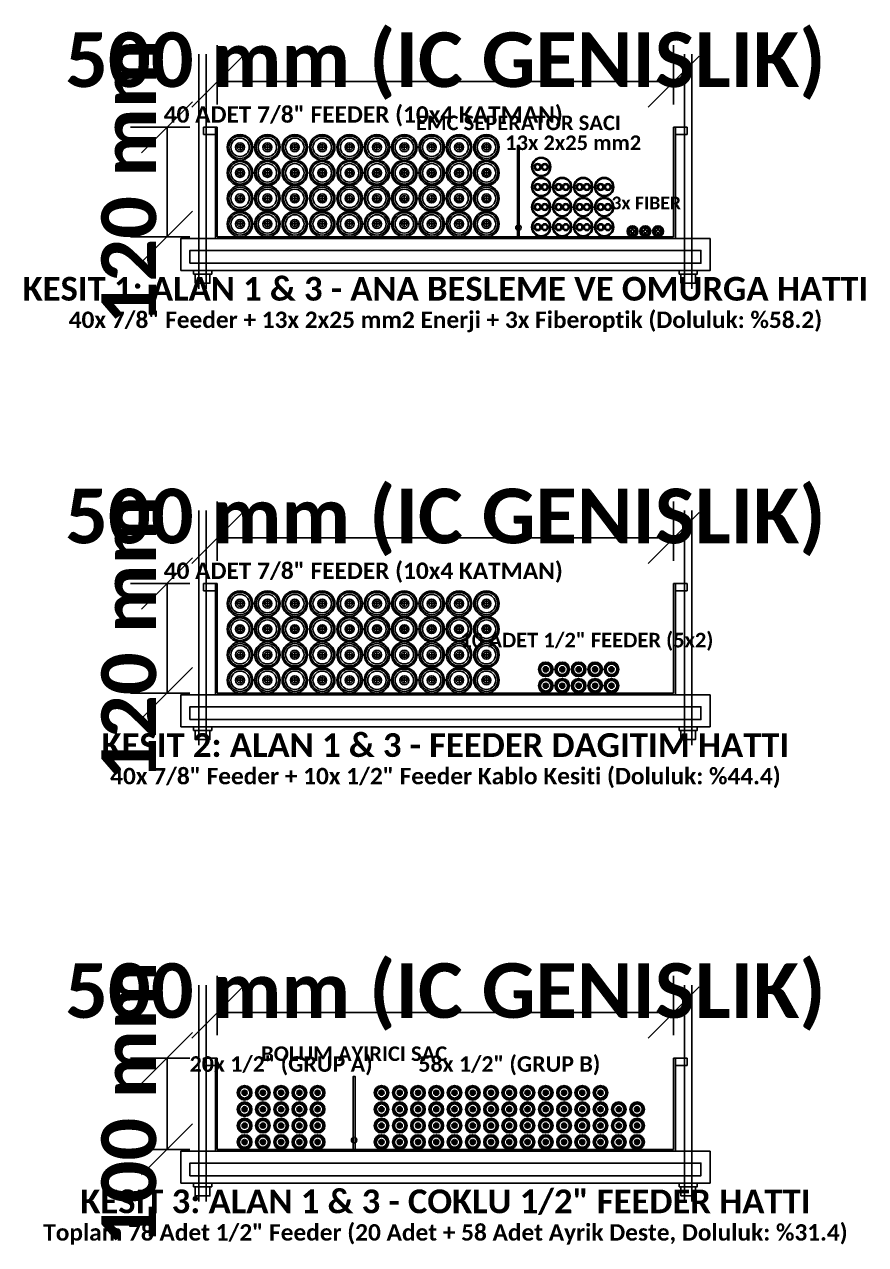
# Model space of a CAD drawing. Header units: millimetres. Extents: x -1206 to 1275, y -600 to 4800.
# Drawn here: x -1011 to -90, y 646 to 1983 of the extents above; entities that cross this region are included whole.
import ezdxf
from ezdxf.enums import TextEntityAlignment as Align

# ---------------------------------------------------------------- set-up
doc = ezdxf.new("R2010")
doc.units = ezdxf.units.MM
for name, color, linetype in [('KBL_ENERJI_2X25', 7, 'CONTINUOUS'), ('KBL_FEEDER_1_2', 7, 'CONTINUOUS'), ('KBL_FEEDER_7_8', 7, 'CONTINUOUS'), ('KBL_FIBER_OPTIK', 7, 'CONTINUOUS'), ('METIN_BILGI', 7, 'CONTINUOUS'), ('OLCULER', 1, 'CONTINUOUS'), ('TAVA_ASKI_KONSOL', 7, 'CONTINUOUS'), ('TAVA_DETAY_DELIK', 7, 'CONTINUOUS'), ('TAVA_PROFILI', 7, 'CONTINUOUS'), ('TAVA_SEPERATOR', 7, 'CONTINUOUS')]:
    doc.layers.add(name, color=color, linetype=linetype)
doc.styles.get("Standard").update_dxf_attribs({"font": 'calibrib.ttf'})

msp = doc.modelspace()

# ---------------------------------------------------------------- linework, layer by layer
at = {"layer": 'KBL_ENERJI_2X25'}
for centre, radius in [((-445, 1826.5), 10.5), ((-445, 1826.5), 9.45), ((-448.99, 1826.5), 3.78), ((-448.99, 1826.5), 2.65), ((-441.01, 1826.5), 3.78), ((-441.01, 1826.5), 2.65), ((-445, 1804.5), 10.5), ((-445, 1804.5), 9.45), ((-448.99, 1804.5), 3.78), ((-448.99, 1804.5), 2.65), ((-441.01, 1804.5), 3.78), ((-441.01, 1804.5), 2.65), ((-422, 1804.5), 10.5), ((-422, 1804.5), 9.45), ((-425.99, 1804.5), 3.78), ((-425.99, 1804.5), 2.65), ((-418.01, 1804.5), 3.78), ((-418.01, 1804.5), 2.65), ((-399, 1804.5), 10.5), ((-399, 1804.5), 9.45), ((-402.99, 1804.5), 3.78), ((-402.99, 1804.5), 2.65), ((-395.01, 1804.5), 3.78), ((-395.01, 1804.5), 2.65), ((-376, 1804.5), 10.5), ((-376, 1804.5), 9.45), ((-379.99, 1804.5), 3.78), ((-379.99, 1804.5), 2.65), ((-372.01, 1804.5), 3.78), ((-372.01, 1804.5), 2.65), ((-445, 1782.5), 10.5), ((-445, 1782.5), 9.45), ((-422, 1782.5), 10.5), ((-422, 1782.5), 9.45), ((-399, 1782.5), 10.5), ((-399, 1782.5), 9.45), ((-376, 1782.5), 10.5), ((-376, 1782.5), 9.45), ((-448.99, 1782.5), 3.78), ((-448.99, 1782.5), 2.65), ((-441.01, 1782.5), 3.78), ((-441.01, 1782.5), 2.65), ((-425.99, 1782.5), 3.78), ((-425.99, 1782.5), 2.65), ((-418.01, 1782.5), 3.78), ((-418.01, 1782.5), 2.65), ((-402.99, 1782.5), 3.78), ((-402.99, 1782.5), 2.65), ((-395.01, 1782.5), 3.78), ((-395.01, 1782.5), 2.65), ((-379.99, 1782.5), 3.78), ((-379.99, 1782.5), 2.65), ((-372.01, 1782.5), 3.78), ((-372.01, 1782.5), 2.65), ((-445, 1760.5), 10.5), ((-445, 1760.5), 9.45), ((-422, 1760.5), 10.5), ((-422, 1760.5), 9.45), ((-399, 1760.5), 10.5), ((-399, 1760.5), 9.45), ((-376, 1760.5), 10.5), ((-376, 1760.5), 9.45), ((-448.99, 1760.5), 3.78), ((-448.99, 1760.5), 2.65), ((-441.01, 1760.5), 3.78), ((-441.01, 1760.5), 2.65), ((-425.99, 1760.5), 3.78), ((-425.99, 1760.5), 2.65), ((-418.01, 1760.5), 3.78), ((-418.01, 1760.5), 2.65), ((-402.99, 1760.5), 3.78), ((-402.99, 1760.5), 2.65), ((-395.01, 1760.5), 3.78), ((-395.01, 1760.5), 2.65), ((-379.99, 1760.5), 3.78), ((-379.99, 1760.5), 2.65), ((-372.01, 1760.5), 3.78), ((-372.01, 1760.5), 2.65)]:
    msp.add_circle(centre, radius, dxfattribs=at)
at = {"layer": 'KBL_FEEDER_1_2'}
for p, q in [((-442, 1276), (-438, 1276)), ((-440, 1274), (-440, 1278)), ((-424, 1276), (-420, 1276)), ((-422, 1274), (-422, 1278)), ((-406, 1276), (-402, 1276)), ((-404, 1274), (-404, 1278)), ((-388, 1276), (-384, 1276)), ((-386, 1274), (-386, 1278)), ((-370, 1276), (-366, 1276)), ((-368, 1274), (-368, 1278)), ((-442, 1258), (-438, 1258)), ((-440, 1256), (-440, 1260)), ((-424, 1258), (-420, 1258)), ((-422, 1256), (-422, 1260)), ((-406, 1258), (-402, 1258)), ((-404, 1256), (-404, 1260)), ((-388, 1258), (-384, 1258)), ((-386, 1256), (-386, 1260)), ((-370, 1258), (-366, 1258)), ((-368, 1256), (-368, 1260)), ((-772, 812), (-768, 812)), ((-770, 810), (-770, 814)), ((-752, 812), (-748, 812)), ((-750, 810), (-750, 814)), ((-732, 812), (-728, 812)), ((-730, 810), (-730, 814)), ((-712, 812), (-708, 812)), ((-710, 810), (-710, 814)), ((-692, 812), (-688, 812)), ((-690, 810), (-690, 814)), ((-622, 812), (-618, 812)), ((-620, 810), (-620, 814)), ((-602, 812), (-598, 812)), ((-600, 810), (-600, 814)), ((-582, 812), (-578, 812)), ((-580, 810), (-580, 814)), ((-562, 812), (-558, 812)), ((-560, 810), (-560, 814)), ((-542, 812), (-538, 812)), ((-540, 810), (-540, 814)), ((-522, 812), (-518, 812)), ((-520, 810), (-520, 814)), ((-502, 812), (-498, 812)), ((-500, 810), (-500, 814)), ((-482, 812), (-478, 812)), ((-480, 810), (-480, 814)), ((-462, 812), (-458, 812)), ((-460, 810), (-460, 814)), ((-442, 812), (-438, 812)), ((-440, 810), (-440, 814)), ((-422, 812), (-418, 812)), ((-420, 810), (-420, 814)), ((-402, 812), (-398, 812)), ((-400, 810), (-400, 814)), ((-382, 812), (-378, 812)), ((-380, 810), (-380, 814)), ((-772, 794), (-768, 794)), ((-770, 792), (-770, 796)), ((-752, 794), (-748, 794)), ((-750, 792), (-750, 796)), ((-732, 794), (-728, 794)), ((-730, 792), (-730, 796)), ((-712, 794), (-708, 794)), ((-710, 792), (-710, 796)), ((-692, 794), (-688, 794)), ((-690, 792), (-690, 796)), ((-622, 794), (-618, 794)), ((-620, 792), (-620, 796)), ((-602, 794), (-598, 794)), ((-600, 792), (-600, 796)), ((-582, 794), (-578, 794)), ((-580, 792), (-580, 796)), ((-562, 794), (-558, 794)), ((-560, 792), (-560, 796)), ((-542, 794), (-538, 794)), ((-540, 792), (-540, 796)), ((-522, 794), (-518, 794)), ((-520, 792), (-520, 796)), ((-502, 794), (-498, 794)), ((-500, 792), (-500, 796)), ((-482, 794), (-478, 794)), ((-480, 792), (-480, 796)), ((-462, 794), (-458, 794)), ((-460, 792), (-460, 796)), ((-442, 794), (-438, 794)), ((-440, 792), (-440, 796)), ((-422, 794), (-418, 794)), ((-420, 792), (-420, 796)), ((-402, 794), (-398, 794)), ((-400, 792), (-400, 796)), ((-382, 794), (-378, 794)), ((-380, 792), (-380, 796)), ((-362, 794), (-358, 794)), ((-360, 792), (-360, 796)), ((-342, 794), (-338, 794)), ((-340, 792), (-340, 796)), ((-772, 776), (-768, 776)), ((-770, 774), (-770, 778)), ((-752, 776), (-748, 776)), ((-750, 774), (-750, 778)), ((-732, 776), (-728, 776)), ((-730, 774), (-730, 778)), ((-712, 776), (-708, 776)), ((-710, 774), (-710, 778)), ((-692, 776), (-688, 776)), ((-690, 774), (-690, 778)), ((-622, 776), (-618, 776)), ((-620, 774), (-620, 778)), ((-602, 776), (-598, 776)), ((-600, 774), (-600, 778)), ((-582, 776), (-578, 776)), ((-580, 774), (-580, 778)), ((-562, 776), (-558, 776)), ((-560, 774), (-560, 778)), ((-542, 776), (-538, 776)), ((-540, 774), (-540, 778)), ((-522, 776), (-518, 776)), ((-520, 774), (-520, 778)), ((-502, 776), (-498, 776)), ((-500, 774), (-500, 778)), ((-482, 776), (-478, 776)), ((-480, 774), (-480, 778)), ((-462, 776), (-458, 776)), ((-460, 774), (-460, 778)), ((-442, 776), (-438, 776)), ((-440, 774), (-440, 778)), ((-422, 776), (-418, 776)), ((-420, 774), (-420, 778)), ((-402, 776), (-398, 776)), ((-400, 774), (-400, 778)), ((-382, 776), (-378, 776)), ((-380, 774), (-380, 778)), ((-362, 776), (-358, 776)), ((-360, 774), (-360, 778)), ((-342, 776), (-338, 776)), ((-340, 774), (-340, 778)), ((-772, 758), (-768, 758)), ((-770, 756), (-770, 760)), ((-752, 758), (-748, 758)), ((-750, 756), (-750, 760)), ((-732, 758), (-728, 758)), ((-730, 756), (-730, 760)), ((-712, 758), (-708, 758)), ((-710, 756), (-710, 760)), ((-692, 758), (-688, 758)), ((-690, 756), (-690, 760)), ((-622, 758), (-618, 758)), ((-620, 756), (-620, 760)), ((-602, 758), (-598, 758)), ((-600, 756), (-600, 760)), ((-582, 758), (-578, 758)), ((-580, 756), (-580, 760)), ((-562, 758), (-558, 758)), ((-560, 756), (-560, 760)), ((-542, 758), (-538, 758)), ((-540, 756), (-540, 760)), ((-522, 758), (-518, 758)), ((-520, 756), (-520, 760)), ((-502, 758), (-498, 758)), ((-500, 756), (-500, 760)), ((-482, 758), (-478, 758)), ((-480, 756), (-480, 760)), ((-462, 758), (-458, 758)), ((-460, 756), (-460, 760)), ((-442, 758), (-438, 758)), ((-440, 756), (-440, 760)), ((-422, 758), (-418, 758)), ((-420, 756), (-420, 760)), ((-402, 758), (-398, 758)), ((-400, 756), (-400, 760)), ((-382, 758), (-378, 758)), ((-380, 756), (-380, 760)), ((-362, 758), (-358, 758)), ((-360, 756), (-360, 760)), ((-342, 758), (-338, 758)), ((-340, 756), (-340, 760))]:
    msp.add_line(p, q, dxfattribs=at)
for centre, radius in [((-440, 1276), 8), ((-422, 1276), 8), ((-404, 1276), 8), ((-386, 1276), 8), ((-368, 1276), 8), ((-440, 1276), 7.04), ((-440, 1276), 5.76), ((-440, 1276), 2.8), ((-440, 1276), 1.76), ((-422, 1276), 7.04), ((-422, 1276), 5.76), ((-422, 1276), 2.8), ((-422, 1276), 1.76), ((-404, 1276), 7.04), ((-404, 1276), 5.76), ((-404, 1276), 2.8), ((-404, 1276), 1.76), ((-386, 1276), 7.04), ((-386, 1276), 5.76), ((-386, 1276), 2.8), ((-386, 1276), 1.76), ((-368, 1276), 7.04), ((-368, 1276), 5.76), ((-368, 1276), 2.8), ((-368, 1276), 1.76), ((-440, 1258), 8), ((-440, 1258), 7.04), ((-440, 1258), 5.76), ((-440, 1258), 2.8), ((-440, 1258), 1.76), ((-422, 1258), 8), ((-422, 1258), 7.04), ((-422, 1258), 5.76), ((-422, 1258), 2.8), ((-422, 1258), 1.76), ((-404, 1258), 8), ((-404, 1258), 7.04), ((-404, 1258), 5.76), ((-404, 1258), 2.8), ((-404, 1258), 1.76), ((-386, 1258), 8), ((-386, 1258), 7.04), ((-386, 1258), 5.76), ((-386, 1258), 2.8), ((-386, 1258), 1.76), ((-368, 1258), 8), ((-368, 1258), 7.04), ((-368, 1258), 5.76), ((-368, 1258), 2.8), ((-368, 1258), 1.76), ((-770, 812), 8), ((-770, 812), 7.04), ((-770, 812), 5.76), ((-750, 812), 8), ((-750, 812), 7.04), ((-750, 812), 5.76), ((-730, 812), 8), ((-730, 812), 7.04), ((-730, 812), 5.76), ((-710, 812), 8), ((-710, 812), 7.04), ((-710, 812), 5.76), ((-690, 812), 8), ((-690, 812), 7.04), ((-690, 812), 5.76), ((-620, 812), 8), ((-620, 812), 7.04), ((-620, 812), 5.76), ((-600, 812), 8), ((-600, 812), 7.04), ((-600, 812), 5.76), ((-580, 812), 8), ((-580, 812), 7.04), ((-580, 812), 5.76), ((-560, 812), 8), ((-560, 812), 7.04), ((-560, 812), 5.76), ((-540, 812), 8), ((-540, 812), 7.04), ((-540, 812), 5.76), ((-520, 812), 8), ((-520, 812), 7.04), ((-520, 812), 5.76), ((-500, 812), 8), ((-500, 812), 7.04), ((-500, 812), 5.76), ((-480, 812), 8), ((-480, 812), 7.04), ((-480, 812), 5.76), ((-460, 812), 8), ((-460, 812), 7.04), ((-460, 812), 5.76), ((-440, 812), 8), ((-440, 812), 7.04), ((-440, 812), 5.76), ((-420, 812), 8), ((-420, 812), 7.04), ((-420, 812), 5.76), ((-400, 812), 8), ((-400, 812), 7.04), ((-400, 812), 5.76), ((-380, 812), 8), ((-380, 812), 7.04), ((-380, 812), 5.76), ((-770, 812), 2.8), ((-770, 812), 1.76), ((-750, 812), 2.8), ((-750, 812), 1.76), ((-730, 812), 2.8), ((-730, 812), 1.76), ((-710, 812), 2.8), ((-710, 812), 1.76), ((-690, 812), 2.8), ((-690, 812), 1.76), ((-620, 812), 2.8), ((-620, 812), 1.76), ((-600, 812), 2.8), ((-600, 812), 1.76), ((-580, 812), 2.8), ((-580, 812), 1.76), ((-560, 812), 2.8), ((-560, 812), 1.76), ((-540, 812), 2.8), ((-540, 812), 1.76), ((-520, 812), 2.8), ((-520, 812), 1.76), ((-500, 812), 2.8), ((-500, 812), 1.76), ((-480, 812), 2.8), ((-480, 812), 1.76), ((-460, 812), 2.8), ((-460, 812), 1.76), ((-440, 812), 2.8), ((-440, 812), 1.76), ((-420, 812), 2.8), ((-420, 812), 1.76), ((-400, 812), 2.8), ((-400, 812), 1.76), ((-380, 812), 2.8), ((-380, 812), 1.76), ((-770, 794), 8), ((-770, 794), 7.04), ((-770, 794), 5.76), ((-770, 794), 2.8), ((-770, 794), 1.76), ((-750, 794), 8), ((-750, 794), 7.04), ((-750, 794), 5.76), ((-750, 794), 2.8), ((-750, 794), 1.76), ((-730, 794), 8), ((-730, 794), 7.04), ((-730, 794), 5.76), ((-730, 794), 2.8), ((-730, 794), 1.76), ((-710, 794), 8), ((-710, 794), 7.04), ((-710, 794), 5.76), ((-710, 794), 2.8), ((-710, 794), 1.76), ((-690, 794), 8), ((-690, 794), 7.04), ((-690, 794), 5.76), ((-690, 794), 2.8), ((-690, 794), 1.76), ((-620, 794), 8), ((-620, 794), 7.04), ((-620, 794), 5.76), ((-620, 794), 2.8), ((-620, 794), 1.76), ((-600, 794), 8), ((-600, 794), 7.04), ((-600, 794), 5.76), ((-600, 794), 2.8), ((-600, 794), 1.76), ((-580, 794), 8), ((-580, 794), 7.04), ((-580, 794), 5.76), ((-580, 794), 2.8), ((-580, 794), 1.76), ((-560, 794), 8), ((-560, 794), 7.04), ((-560, 794), 5.76), ((-560, 794), 2.8), ((-560, 794), 1.76), ((-540, 794), 8), ((-540, 794), 7.04), ((-540, 794), 5.76), ((-540, 794), 2.8), ((-540, 794), 1.76), ((-520, 794), 8), ((-520, 794), 7.04), ((-520, 794), 5.76), ((-520, 794), 2.8), ((-520, 794), 1.76), ((-500, 794), 8), ((-500, 794), 7.04), ((-500, 794), 5.76), ((-500, 794), 2.8), ((-500, 794), 1.76), ((-480, 794), 8), ((-480, 794), 7.04), ((-480, 794), 5.76), ((-480, 794), 2.8), ((-480, 794), 1.76), ((-460, 794), 8), ((-460, 794), 7.04), ((-460, 794), 5.76), ((-460, 794), 2.8), ((-460, 794), 1.76), ((-440, 794), 8), ((-440, 794), 7.04), ((-440, 794), 5.76), ((-440, 794), 2.8), ((-440, 794), 1.76), ((-420, 794), 8), ((-420, 794), 7.04), ((-420, 794), 5.76), ((-420, 794), 2.8), ((-420, 794), 1.76), ((-400, 794), 8), ((-400, 794), 7.04), ((-400, 794), 5.76), ((-400, 794), 2.8), ((-400, 794), 1.76), ((-380, 794), 8), ((-380, 794), 7.04), ((-380, 794), 5.76), ((-380, 794), 2.8), ((-380, 794), 1.76), ((-360, 794), 8), ((-360, 794), 7.04), ((-360, 794), 5.76), ((-360, 794), 2.8), ((-360, 794), 1.76), ((-340, 794), 8), ((-340, 794), 7.04), ((-340, 794), 5.76), ((-340, 794), 2.8), ((-340, 794), 1.76), ((-770, 776), 8), ((-770, 776), 7.04), ((-770, 776), 5.76), ((-770, 776), 2.8), ((-770, 776), 1.76), ((-750, 776), 8), ((-750, 776), 7.04), ((-750, 776), 5.76), ((-750, 776), 2.8), ((-750, 776), 1.76), ((-730, 776), 8), ((-730, 776), 7.04), ((-730, 776), 5.76), ((-730, 776), 2.8), ((-730, 776), 1.76), ((-710, 776), 8), ((-710, 776), 7.04), ((-710, 776), 5.76), ((-710, 776), 2.8), ((-710, 776), 1.76), ((-690, 776), 8), ((-690, 776), 7.04), ((-690, 776), 5.76), ((-690, 776), 2.8), ((-690, 776), 1.76), ((-620, 776), 8), ((-620, 776), 7.04), ((-620, 776), 5.76), ((-620, 776), 2.8), ((-620, 776), 1.76), ((-600, 776), 8), ((-600, 776), 7.04), ((-600, 776), 5.76), ((-600, 776), 2.8), ((-600, 776), 1.76), ((-580, 776), 8), ((-580, 776), 7.04), ((-580, 776), 5.76), ((-580, 776), 2.8), ((-580, 776), 1.76), ((-560, 776), 8), ((-560, 776), 7.04), ((-560, 776), 5.76), ((-560, 776), 2.8), ((-560, 776), 1.76), ((-540, 776), 8), ((-540, 776), 7.04), ((-540, 776), 5.76), ((-540, 776), 2.8), ((-540, 776), 1.76), ((-520, 776), 8), ((-520, 776), 7.04), ((-520, 776), 5.76), ((-520, 776), 2.8), ((-520, 776), 1.76), ((-500, 776), 8), ((-500, 776), 7.04), ((-500, 776), 5.76), ((-500, 776), 2.8), ((-500, 776), 1.76), ((-480, 776), 8), ((-480, 776), 7.04), ((-480, 776), 5.76), ((-480, 776), 2.8), ((-480, 776), 1.76), ((-460, 776), 8), ((-460, 776), 7.04), ((-460, 776), 5.76), ((-460, 776), 2.8), ((-460, 776), 1.76), ((-440, 776), 8), ((-440, 776), 7.04), ((-440, 776), 5.76), ((-440, 776), 2.8), ((-440, 776), 1.76), ((-420, 776), 8), ((-420, 776), 7.04), ((-420, 776), 5.76), ((-420, 776), 2.8), ((-420, 776), 1.76), ((-400, 776), 8), ((-400, 776), 7.04), ((-400, 776), 5.76), ((-400, 776), 2.8), ((-400, 776), 1.76), ((-380, 776), 8), ((-380, 776), 7.04), ((-380, 776), 5.76), ((-380, 776), 2.8), ((-380, 776), 1.76), ((-360, 776), 8), ((-360, 776), 7.04), ((-360, 776), 5.76), ((-360, 776), 2.8), ((-360, 776), 1.76), ((-340, 776), 8), ((-340, 776), 7.04), ((-340, 776), 5.76), ((-340, 776), 2.8), ((-340, 776), 1.76), ((-770, 758), 8), ((-770, 758), 7.04), ((-770, 758), 5.76), ((-750, 758), 8), ((-750, 758), 7.04), ((-750, 758), 5.76), ((-730, 758), 8), ((-730, 758), 7.04), ((-730, 758), 5.76), ((-710, 758), 8), ((-710, 758), 7.04), ((-710, 758), 5.76), ((-690, 758), 8), ((-690, 758), 7.04), ((-690, 758), 5.76), ((-620, 758), 8), ((-620, 758), 7.04), ((-620, 758), 5.76), ((-600, 758), 8), ((-600, 758), 7.04), ((-600, 758), 5.76), ((-580, 758), 8), ((-580, 758), 7.04), ((-580, 758), 5.76), ((-560, 758), 8), ((-560, 758), 7.04), ((-560, 758), 5.76), ((-540, 758), 8), ((-540, 758), 7.04), ((-540, 758), 5.76), ((-520, 758), 8), ((-520, 758), 7.04), ((-520, 758), 5.76), ((-500, 758), 8), ((-500, 758), 7.04), ((-500, 758), 5.76), ((-480, 758), 8), ((-480, 758), 7.04), ((-480, 758), 5.76), ((-460, 758), 8), ((-460, 758), 7.04), ((-460, 758), 5.76), ((-440, 758), 8), ((-440, 758), 7.04), ((-440, 758), 5.76), ((-420, 758), 8), ((-420, 758), 7.04), ((-420, 758), 5.76), ((-400, 758), 8), ((-400, 758), 7.04), ((-400, 758), 5.76), ((-380, 758), 8), ((-380, 758), 7.04), ((-380, 758), 5.76), ((-360, 758), 8), ((-360, 758), 7.04), ((-360, 758), 5.76), ((-340, 758), 8), ((-340, 758), 7.04), ((-340, 758), 5.76), ((-770, 758), 2.8), ((-770, 758), 1.76), ((-750, 758), 2.8), ((-750, 758), 1.76), ((-730, 758), 2.8), ((-730, 758), 1.76), ((-710, 758), 2.8), ((-710, 758), 1.76), ((-690, 758), 2.8), ((-690, 758), 1.76), ((-620, 758), 2.8), ((-620, 758), 1.76), ((-600, 758), 2.8), ((-600, 758), 1.76), ((-580, 758), 2.8), ((-580, 758), 1.76), ((-560, 758), 2.8), ((-560, 758), 1.76), ((-540, 758), 2.8), ((-540, 758), 1.76), ((-520, 758), 2.8), ((-520, 758), 1.76), ((-500, 758), 2.8), ((-500, 758), 1.76), ((-480, 758), 2.8), ((-480, 758), 1.76), ((-460, 758), 2.8), ((-460, 758), 1.76), ((-440, 758), 2.8), ((-440, 758), 1.76), ((-420, 758), 2.8), ((-420, 758), 1.76), ((-400, 758), 2.8), ((-400, 758), 1.76), ((-380, 758), 2.8), ((-380, 758), 1.76), ((-360, 758), 2.8), ((-360, 758), 1.76), ((-340, 758), 2.8), ((-340, 758), 1.76)]:
    msp.add_circle(centre, radius, dxfattribs=at)
at = {"layer": 'KBL_FEEDER_7_8'}
for p, q in [((-778.5, 1848), (-771.5, 1848)), ((-775, 1844.5), (-775, 1851.5)), ((-748.5, 1848), (-741.5, 1848)), ((-745, 1844.5), (-745, 1851.5)), ((-718.5, 1848), (-711.5, 1848)), ((-715, 1844.5), (-715, 1851.5)), ((-688.5, 1848), (-681.5, 1848)), ((-685, 1844.5), (-685, 1851.5)), ((-658.5, 1848), (-651.5, 1848)), ((-655, 1844.5), (-655, 1851.5)), ((-628.5, 1848), (-621.5, 1848)), ((-625, 1844.5), (-625, 1851.5)), ((-598.5, 1848), (-591.5, 1848)), ((-595, 1844.5), (-595, 1851.5)), ((-568.5, 1848), (-561.5, 1848)), ((-565, 1844.5), (-565, 1851.5)), ((-538.5, 1848), (-531.5, 1848)), ((-535, 1844.5), (-535, 1851.5)), ((-508.5, 1848), (-501.5, 1848)), ((-505, 1844.5), (-505, 1851.5)), ((-778.5, 1820), (-771.5, 1820)), ((-775, 1816.5), (-775, 1823.5)), ((-748.5, 1820), (-741.5, 1820)), ((-745, 1816.5), (-745, 1823.5)), ((-718.5, 1820), (-711.5, 1820)), ((-715, 1816.5), (-715, 1823.5)), ((-688.5, 1820), (-681.5, 1820)), ((-685, 1816.5), (-685, 1823.5)), ((-658.5, 1820), (-651.5, 1820)), ((-655, 1816.5), (-655, 1823.5)), ((-628.5, 1820), (-621.5, 1820)), ((-625, 1816.5), (-625, 1823.5)), ((-598.5, 1820), (-591.5, 1820)), ((-595, 1816.5), (-595, 1823.5)), ((-568.5, 1820), (-561.5, 1820)), ((-565, 1816.5), (-565, 1823.5)), ((-538.5, 1820), (-531.5, 1820)), ((-535, 1816.5), (-535, 1823.5)), ((-508.5, 1820), (-501.5, 1820)), ((-505, 1816.5), (-505, 1823.5)), ((-778.5, 1792), (-771.5, 1792)), ((-775, 1788.5), (-775, 1795.5)), ((-748.5, 1792), (-741.5, 1792)), ((-745, 1788.5), (-745, 1795.5)), ((-718.5, 1792), (-711.5, 1792)), ((-715, 1788.5), (-715, 1795.5)), ((-688.5, 1792), (-681.5, 1792)), ((-685, 1788.5), (-685, 1795.5)), ((-658.5, 1792), (-651.5, 1792)), ((-655, 1788.5), (-655, 1795.5)), ((-628.5, 1792), (-621.5, 1792)), ((-625, 1788.5), (-625, 1795.5)), ((-598.5, 1792), (-591.5, 1792)), ((-595, 1788.5), (-595, 1795.5)), ((-568.5, 1792), (-561.5, 1792)), ((-565, 1788.5), (-565, 1795.5)), ((-538.5, 1792), (-531.5, 1792)), ((-535, 1788.5), (-535, 1795.5)), ((-508.5, 1792), (-501.5, 1792)), ((-505, 1788.5), (-505, 1795.5)), ((-775, 1760.5), (-775, 1767.5)), ((-745, 1760.5), (-745, 1767.5)), ((-715, 1760.5), (-715, 1767.5)), ((-685, 1760.5), (-685, 1767.5)), ((-655, 1760.5), (-655, 1767.5)), ((-625, 1760.5), (-625, 1767.5)), ((-595, 1760.5), (-595, 1767.5)), ((-565, 1760.5), (-565, 1767.5)), ((-535, 1760.5), (-535, 1767.5)), ((-505, 1760.5), (-505, 1767.5)), ((-778.5, 1764), (-771.5, 1764)), ((-748.5, 1764), (-741.5, 1764)), ((-718.5, 1764), (-711.5, 1764)), ((-688.5, 1764), (-681.5, 1764)), ((-658.5, 1764), (-651.5, 1764)), ((-628.5, 1764), (-621.5, 1764)), ((-598.5, 1764), (-591.5, 1764)), ((-568.5, 1764), (-561.5, 1764)), ((-538.5, 1764), (-531.5, 1764)), ((-508.5, 1764), (-501.5, 1764)), ((-775, 1344.5), (-775, 1351.5)), ((-745, 1344.5), (-745, 1351.5)), ((-715, 1344.5), (-715, 1351.5)), ((-685, 1344.5), (-685, 1351.5)), ((-655, 1344.5), (-655, 1351.5)), ((-625, 1344.5), (-625, 1351.5)), ((-595, 1344.5), (-595, 1351.5)), ((-565, 1344.5), (-565, 1351.5)), ((-535, 1344.5), (-535, 1351.5)), ((-505, 1344.5), (-505, 1351.5)), ((-778.5, 1348), (-771.5, 1348)), ((-748.5, 1348), (-741.5, 1348)), ((-718.5, 1348), (-711.5, 1348)), ((-688.5, 1348), (-681.5, 1348)), ((-658.5, 1348), (-651.5, 1348)), ((-628.5, 1348), (-621.5, 1348)), ((-598.5, 1348), (-591.5, 1348)), ((-568.5, 1348), (-561.5, 1348)), ((-538.5, 1348), (-531.5, 1348)), ((-508.5, 1348), (-501.5, 1348)), ((-778.5, 1320), (-771.5, 1320)), ((-775, 1316.5), (-775, 1323.5)), ((-748.5, 1320), (-741.5, 1320)), ((-745, 1316.5), (-745, 1323.5)), ((-718.5, 1320), (-711.5, 1320)), ((-715, 1316.5), (-715, 1323.5)), ((-688.5, 1320), (-681.5, 1320)), ((-685, 1316.5), (-685, 1323.5)), ((-658.5, 1320), (-651.5, 1320)), ((-655, 1316.5), (-655, 1323.5)), ((-628.5, 1320), (-621.5, 1320)), ((-625, 1316.5), (-625, 1323.5)), ((-598.5, 1320), (-591.5, 1320)), ((-595, 1316.5), (-595, 1323.5)), ((-568.5, 1320), (-561.5, 1320)), ((-565, 1316.5), (-565, 1323.5)), ((-538.5, 1320), (-531.5, 1320)), ((-535, 1316.5), (-535, 1323.5)), ((-508.5, 1320), (-501.5, 1320)), ((-505, 1316.5), (-505, 1323.5)), ((-778.5, 1292), (-771.5, 1292)), ((-775, 1288.5), (-775, 1295.5)), ((-748.5, 1292), (-741.5, 1292)), ((-745, 1288.5), (-745, 1295.5)), ((-718.5, 1292), (-711.5, 1292)), ((-715, 1288.5), (-715, 1295.5)), ((-688.5, 1292), (-681.5, 1292)), ((-685, 1288.5), (-685, 1295.5)), ((-658.5, 1292), (-651.5, 1292)), ((-655, 1288.5), (-655, 1295.5)), ((-628.5, 1292), (-621.5, 1292)), ((-625, 1288.5), (-625, 1295.5)), ((-598.5, 1292), (-591.5, 1292)), ((-595, 1288.5), (-595, 1295.5)), ((-568.5, 1292), (-561.5, 1292)), ((-565, 1288.5), (-565, 1295.5)), ((-538.5, 1292), (-531.5, 1292)), ((-535, 1288.5), (-535, 1295.5)), ((-508.5, 1292), (-501.5, 1292)), ((-505, 1288.5), (-505, 1295.5)), ((-778.5, 1264), (-771.5, 1264)), ((-775, 1260.5), (-775, 1267.5)), ((-748.5, 1264), (-741.5, 1264)), ((-745, 1260.5), (-745, 1267.5)), ((-718.5, 1264), (-711.5, 1264)), ((-715, 1260.5), (-715, 1267.5)), ((-688.5, 1264), (-681.5, 1264)), ((-685, 1260.5), (-685, 1267.5)), ((-658.5, 1264), (-651.5, 1264)), ((-655, 1260.5), (-655, 1267.5)), ((-628.5, 1264), (-621.5, 1264)), ((-625, 1260.5), (-625, 1267.5)), ((-598.5, 1264), (-591.5, 1264)), ((-595, 1260.5), (-595, 1267.5)), ((-568.5, 1264), (-561.5, 1264)), ((-565, 1260.5), (-565, 1267.5)), ((-538.5, 1264), (-531.5, 1264)), ((-535, 1260.5), (-535, 1267.5)), ((-508.5, 1264), (-501.5, 1264)), ((-505, 1260.5), (-505, 1267.5))]:
    msp.add_line(p, q, dxfattribs=at)
for centre, radius in [((-775, 1848), 14), ((-775, 1848), 12.32), ((-745, 1848), 14), ((-745, 1848), 12.32), ((-715, 1848), 14), ((-715, 1848), 12.32), ((-685, 1848), 14), ((-685, 1848), 12.32), ((-655, 1848), 14), ((-655, 1848), 12.32), ((-625, 1848), 14), ((-625, 1848), 12.32), ((-595, 1848), 14), ((-595, 1848), 12.32), ((-565, 1848), 14), ((-565, 1848), 12.32), ((-535, 1848), 14), ((-535, 1848), 12.32), ((-505, 1848), 14), ((-505, 1848), 12.32), ((-775, 1848), 10.08), ((-775, 1848), 4.9), ((-775, 1848), 3.08), ((-745, 1848), 10.08), ((-745, 1848), 4.9), ((-745, 1848), 3.08), ((-715, 1848), 10.08), ((-715, 1848), 4.9), ((-715, 1848), 3.08), ((-685, 1848), 10.08), ((-685, 1848), 4.9), ((-685, 1848), 3.08), ((-655, 1848), 10.08), ((-655, 1848), 4.9), ((-655, 1848), 3.08), ((-625, 1848), 10.08), ((-625, 1848), 4.9), ((-625, 1848), 3.08), ((-595, 1848), 10.08), ((-595, 1848), 4.9), ((-595, 1848), 3.08), ((-565, 1848), 10.08), ((-565, 1848), 4.9), ((-565, 1848), 3.08), ((-535, 1848), 10.08), ((-535, 1848), 4.9), ((-535, 1848), 3.08), ((-505, 1848), 10.08), ((-505, 1848), 4.9), ((-505, 1848), 3.08), ((-775, 1820), 14), ((-775, 1820), 12.32), ((-745, 1820), 14), ((-745, 1820), 12.32), ((-715, 1820), 14), ((-715, 1820), 12.32), ((-685, 1820), 14), ((-685, 1820), 12.32), ((-655, 1820), 14), ((-655, 1820), 12.32), ((-625, 1820), 14), ((-625, 1820), 12.32), ((-595, 1820), 14), ((-595, 1820), 12.32), ((-565, 1820), 14), ((-565, 1820), 12.32), ((-535, 1820), 14), ((-535, 1820), 12.32), ((-505, 1820), 14), ((-505, 1820), 12.32), ((-775, 1820), 10.08), ((-775, 1820), 4.9), ((-775, 1820), 3.08), ((-745, 1820), 10.08), ((-745, 1820), 4.9), ((-745, 1820), 3.08), ((-715, 1820), 10.08), ((-715, 1820), 4.9), ((-715, 1820), 3.08), ((-685, 1820), 10.08), ((-685, 1820), 4.9), ((-685, 1820), 3.08), ((-655, 1820), 10.08), ((-655, 1820), 4.9), ((-655, 1820), 3.08), ((-625, 1820), 10.08), ((-625, 1820), 4.9), ((-625, 1820), 3.08), ((-595, 1820), 10.08), ((-595, 1820), 4.9), ((-595, 1820), 3.08), ((-565, 1820), 10.08), ((-565, 1820), 4.9), ((-565, 1820), 3.08), ((-535, 1820), 10.08), ((-535, 1820), 4.9), ((-535, 1820), 3.08), ((-505, 1820), 10.08), ((-505, 1820), 4.9), ((-505, 1820), 3.08), ((-775, 1792), 14), ((-745, 1792), 14), ((-715, 1792), 14), ((-685, 1792), 14), ((-655, 1792), 14), ((-625, 1792), 14), ((-595, 1792), 14), ((-565, 1792), 14), ((-535, 1792), 14), ((-505, 1792), 14), ((-775, 1792), 12.32), ((-775, 1792), 10.08), ((-775, 1792), 4.9), ((-775, 1792), 3.08), ((-745, 1792), 12.32), ((-745, 1792), 10.08), ((-745, 1792), 4.9), ((-745, 1792), 3.08), ((-715, 1792), 12.32), ((-715, 1792), 10.08), ((-715, 1792), 4.9), ((-715, 1792), 3.08), ((-685, 1792), 12.32), ((-685, 1792), 10.08), ((-685, 1792), 4.9), ((-685, 1792), 3.08), ((-655, 1792), 12.32), ((-655, 1792), 10.08), ((-655, 1792), 4.9), ((-655, 1792), 3.08), ((-625, 1792), 12.32), ((-625, 1792), 10.08), ((-625, 1792), 4.9), ((-625, 1792), 3.08), ((-595, 1792), 12.32), ((-595, 1792), 10.08), ((-595, 1792), 4.9), ((-595, 1792), 3.08), ((-565, 1792), 12.32), ((-565, 1792), 10.08), ((-565, 1792), 4.9), ((-565, 1792), 3.08), ((-535, 1792), 12.32), ((-535, 1792), 10.08), ((-535, 1792), 4.9), ((-535, 1792), 3.08), ((-505, 1792), 12.32), ((-505, 1792), 10.08), ((-505, 1792), 4.9), ((-505, 1792), 3.08), ((-775, 1764), 14), ((-775, 1764), 12.32), ((-775, 1764), 10.08), ((-775, 1764), 4.9), ((-775, 1764), 3.08), ((-745, 1764), 14), ((-745, 1764), 12.32), ((-745, 1764), 10.08), ((-745, 1764), 4.9), ((-745, 1764), 3.08), ((-715, 1764), 14), ((-715, 1764), 12.32), ((-715, 1764), 10.08), ((-715, 1764), 4.9), ((-715, 1764), 3.08), ((-685, 1764), 14), ((-685, 1764), 12.32), ((-685, 1764), 10.08), ((-685, 1764), 4.9), ((-685, 1764), 3.08), ((-655, 1764), 14), ((-655, 1764), 12.32), ((-655, 1764), 10.08), ((-655, 1764), 4.9), ((-655, 1764), 3.08), ((-625, 1764), 14), ((-625, 1764), 12.32), ((-625, 1764), 10.08), ((-625, 1764), 4.9), ((-625, 1764), 3.08), ((-595, 1764), 14), ((-595, 1764), 12.32), ((-595, 1764), 10.08), ((-595, 1764), 4.9), ((-595, 1764), 3.08), ((-565, 1764), 14), ((-565, 1764), 12.32), ((-565, 1764), 10.08), ((-565, 1764), 4.9), ((-565, 1764), 3.08), ((-535, 1764), 14), ((-535, 1764), 12.32), ((-535, 1764), 10.08), ((-535, 1764), 4.9), ((-535, 1764), 3.08), ((-505, 1764), 14), ((-505, 1764), 12.32), ((-505, 1764), 10.08), ((-505, 1764), 4.9), ((-505, 1764), 3.08), ((-775, 1348), 14), ((-775, 1348), 12.32), ((-775, 1348), 10.08), ((-775, 1348), 4.9), ((-775, 1348), 3.08), ((-745, 1348), 14), ((-745, 1348), 12.32), ((-745, 1348), 10.08), ((-745, 1348), 4.9), ((-745, 1348), 3.08), ((-715, 1348), 14), ((-715, 1348), 12.32), ((-715, 1348), 10.08), ((-715, 1348), 4.9), ((-715, 1348), 3.08), ((-685, 1348), 14), ((-685, 1348), 12.32), ((-685, 1348), 10.08), ((-685, 1348), 4.9), ((-685, 1348), 3.08), ((-655, 1348), 14), ((-655, 1348), 12.32), ((-655, 1348), 10.08), ((-655, 1348), 4.9), ((-655, 1348), 3.08), ((-625, 1348), 14), ((-625, 1348), 12.32), ((-625, 1348), 10.08), ((-625, 1348), 4.9), ((-625, 1348), 3.08), ((-595, 1348), 14), ((-595, 1348), 12.32), ((-595, 1348), 10.08), ((-595, 1348), 4.9), ((-595, 1348), 3.08), ((-565, 1348), 14), ((-565, 1348), 12.32), ((-565, 1348), 10.08), ((-565, 1348), 4.9), ((-565, 1348), 3.08), ((-535, 1348), 14), ((-535, 1348), 12.32), ((-535, 1348), 10.08), ((-535, 1348), 4.9), ((-535, 1348), 3.08), ((-505, 1348), 14), ((-505, 1348), 12.32), ((-505, 1348), 10.08), ((-505, 1348), 4.9), ((-505, 1348), 3.08), ((-775, 1320), 14), ((-775, 1320), 12.32), ((-775, 1320), 10.08), ((-775, 1320), 4.9), ((-745, 1320), 14), ((-745, 1320), 12.32), ((-745, 1320), 10.08), ((-745, 1320), 4.9), ((-715, 1320), 14), ((-715, 1320), 12.32), ((-715, 1320), 10.08), ((-715, 1320), 4.9), ((-685, 1320), 14), ((-685, 1320), 12.32), ((-685, 1320), 10.08), ((-685, 1320), 4.9), ((-655, 1320), 14), ((-655, 1320), 12.32), ((-655, 1320), 10.08), ((-655, 1320), 4.9), ((-625, 1320), 14), ((-625, 1320), 12.32), ((-625, 1320), 10.08), ((-625, 1320), 4.9), ((-595, 1320), 14), ((-595, 1320), 12.32), ((-595, 1320), 10.08), ((-595, 1320), 4.9), ((-565, 1320), 14), ((-565, 1320), 12.32), ((-565, 1320), 10.08), ((-565, 1320), 4.9), ((-535, 1320), 14), ((-535, 1320), 12.32), ((-535, 1320), 10.08), ((-535, 1320), 4.9), ((-505, 1320), 14), ((-505, 1320), 12.32), ((-505, 1320), 10.08), ((-505, 1320), 4.9), ((-775, 1320), 3.08), ((-745, 1320), 3.08), ((-715, 1320), 3.08), ((-685, 1320), 3.08), ((-655, 1320), 3.08), ((-625, 1320), 3.08), ((-595, 1320), 3.08), ((-565, 1320), 3.08), ((-535, 1320), 3.08), ((-505, 1320), 3.08), ((-775, 1292), 14), ((-775, 1292), 12.32), ((-775, 1292), 10.08), ((-745, 1292), 14), ((-745, 1292), 12.32), ((-745, 1292), 10.08), ((-715, 1292), 14), ((-715, 1292), 12.32), ((-715, 1292), 10.08), ((-685, 1292), 14), ((-685, 1292), 12.32), ((-685, 1292), 10.08), ((-655, 1292), 14), ((-655, 1292), 12.32), ((-655, 1292), 10.08), ((-625, 1292), 14), ((-625, 1292), 12.32), ((-625, 1292), 10.08), ((-595, 1292), 14), ((-595, 1292), 12.32), ((-595, 1292), 10.08), ((-565, 1292), 14), ((-565, 1292), 12.32), ((-565, 1292), 10.08), ((-535, 1292), 14), ((-535, 1292), 12.32), ((-535, 1292), 10.08), ((-505, 1292), 14), ((-505, 1292), 12.32), ((-505, 1292), 10.08), ((-775, 1292), 4.9), ((-775, 1292), 3.08), ((-745, 1292), 4.9), ((-745, 1292), 3.08), ((-715, 1292), 4.9), ((-715, 1292), 3.08), ((-685, 1292), 4.9), ((-685, 1292), 3.08), ((-655, 1292), 4.9), ((-655, 1292), 3.08), ((-625, 1292), 4.9), ((-625, 1292), 3.08), ((-595, 1292), 4.9), ((-595, 1292), 3.08), ((-565, 1292), 4.9), ((-565, 1292), 3.08), ((-535, 1292), 4.9), ((-535, 1292), 3.08), ((-505, 1292), 4.9), ((-505, 1292), 3.08), ((-775, 1264), 14), ((-775, 1264), 12.32), ((-775, 1264), 10.08), ((-745, 1264), 14), ((-745, 1264), 12.32), ((-745, 1264), 10.08), ((-715, 1264), 14), ((-715, 1264), 12.32), ((-715, 1264), 10.08), ((-685, 1264), 14), ((-685, 1264), 12.32), ((-685, 1264), 10.08), ((-655, 1264), 14), ((-655, 1264), 12.32), ((-655, 1264), 10.08), ((-625, 1264), 14), ((-625, 1264), 12.32), ((-625, 1264), 10.08), ((-595, 1264), 14), ((-595, 1264), 12.32), ((-595, 1264), 10.08), ((-565, 1264), 14), ((-565, 1264), 12.32), ((-565, 1264), 10.08), ((-535, 1264), 14), ((-535, 1264), 12.32), ((-535, 1264), 10.08), ((-505, 1264), 14), ((-505, 1264), 12.32), ((-505, 1264), 10.08), ((-775, 1264), 4.9), ((-775, 1264), 3.08), ((-745, 1264), 4.9), ((-745, 1264), 3.08), ((-715, 1264), 4.9), ((-715, 1264), 3.08), ((-685, 1264), 4.9), ((-685, 1264), 3.08), ((-655, 1264), 4.9), ((-655, 1264), 3.08), ((-625, 1264), 4.9), ((-625, 1264), 3.08), ((-595, 1264), 4.9), ((-595, 1264), 3.08), ((-565, 1264), 4.9), ((-565, 1264), 3.08), ((-535, 1264), 4.9), ((-535, 1264), 3.08), ((-505, 1264), 4.9), ((-505, 1264), 3.08)]:
    msp.add_circle(centre, radius, dxfattribs=at)
at = {"layer": 'KBL_FIBER_OPTIK'}
for centre, radius in [((-345, 1756), 6), ((-345, 1756), 5.1), ((-345, 1756), 3.9), ((-347.7, 1756), 0.72), ((-345, 1756), 1.68), ((-345, 1758.7), 0.72), ((-345, 1753.3), 0.72), ((-342.3, 1756), 0.72), ((-331, 1756), 6), ((-331, 1756), 5.1), ((-331, 1756), 3.9), ((-333.7, 1756), 0.72), ((-331, 1756), 1.68), ((-331, 1758.7), 0.72), ((-331, 1753.3), 0.72), ((-328.3, 1756), 0.72), ((-317, 1756), 6), ((-317, 1756), 5.1), ((-317, 1756), 3.9), ((-319.7, 1756), 0.72), ((-317, 1756), 1.68), ((-317, 1758.7), 0.72), ((-317, 1753.3), 0.72), ((-314.3, 1756), 0.72)]:
    msp.add_circle(centre, radius, dxfattribs=at)
at = {"layer": 'OLCULER'}
for p, q in [((-800, 1895), (-800, 1960)), ((-300, 1895), (-300, 1960)), ((-828, 1892), (-772, 1948)), ((-328, 1892), (-272, 1948)), ((-800, 1920), (-300, 1920)), ((-883, 1842), (-827, 1898)), ((-830, 1870), (-895, 1870)), ((-855, 1750), (-855, 1870)), ((-883, 1722), (-827, 1778)), ((-830, 1750), (-895, 1750)), ((-800, 1395), (-800, 1460)), ((-300, 1395), (-300, 1460)), ((-828, 1392), (-772, 1448)), ((-328, 1392), (-272, 1448)), ((-800, 1420), (-300, 1420)), ((-883, 1342), (-827, 1398)), ((-830, 1370), (-895, 1370)), ((-855, 1250), (-855, 1370)), ((-883, 1222), (-827, 1278)), ((-830, 1250), (-895, 1250)), ((-800, 875), (-800, 940)), ((-300, 875), (-300, 940)), ((-828, 872), (-772, 928)), ((-328, 872), (-272, 928)), ((-800, 900), (-300, 900)), ((-883, 822), (-827, 878)), ((-830, 850), (-895, 850)), ((-855, 750), (-855, 850)), ((-883, 722), (-827, 778)), ((-830, 750), (-895, 750))]:
    msp.add_line(p, q, dxfattribs=at)
at = {"layer": 'TAVA_ASKI_KONSOL'}
for p, q in [((-820, 1693), (-820, 1950)), ((-812, 1693), (-812, 1950)), ((-288, 1693), (-288, 1950)), ((-280, 1693), (-280, 1950)), ((-820, 1193), (-820, 1450)), ((-812, 1193), (-812, 1450)), ((-288, 1193), (-288, 1450)), ((-280, 1193), (-280, 1450)), ((-820, 693), (-820, 930)), ((-812, 693), (-812, 930)), ((-288, 693), (-288, 930)), ((-280, 693), (-280, 930))]:
    msp.add_line(p, q, dxfattribs=at)
for points in [[(-840, 1713), (-840, 1748), (-260, 1748), (-260, 1713)], [(-830, 1721), (-830, 1735), (-270, 1735), (-270, 1721)], [(-826, 1709), (-826, 1713), (-806, 1713), (-806, 1709)], [(-294, 1709), (-294, 1713), (-274, 1713), (-274, 1709)], [(-824, 1699), (-824, 1709), (-808, 1709), (-808, 1699)], [(-292, 1699), (-292, 1709), (-276, 1709), (-276, 1699)], [(-840, 1213), (-840, 1248), (-260, 1248), (-260, 1213)], [(-830, 1221), (-830, 1235), (-270, 1235), (-270, 1221)], [(-826, 1209), (-826, 1213), (-806, 1213), (-806, 1209)], [(-824, 1199), (-824, 1209), (-808, 1209), (-808, 1199)], [(-294, 1209), (-294, 1213), (-274, 1213), (-274, 1209)], [(-292, 1199), (-292, 1209), (-276, 1209), (-276, 1199)], [(-840, 713), (-840, 748), (-260, 748), (-260, 713)], [(-830, 721), (-830, 735), (-270, 735), (-270, 721)], [(-826, 709), (-826, 713), (-806, 713), (-806, 709)], [(-824, 699), (-824, 709), (-808, 709), (-808, 699)], [(-294, 709), (-294, 713), (-274, 713), (-274, 709)], [(-292, 699), (-292, 709), (-276, 709), (-276, 699)]]:
    msp.add_lwpolyline(points, close=True, dxfattribs=at)
at = {"layer": 'TAVA_DETAY_DELIK'}
for p, q in [((-785, 1749), (-755, 1749)), ((-730, 1749), (-700, 1749)), ((-675, 1749), (-645, 1749)), ((-620, 1749), (-590, 1749)), ((-565, 1749), (-535, 1749)), ((-510, 1749), (-480, 1749)), ((-455, 1749), (-425, 1749)), ((-400, 1749), (-370, 1749)), ((-345, 1749), (-315, 1749)), ((-785, 1249), (-755, 1249)), ((-730, 1249), (-700, 1249)), ((-675, 1249), (-645, 1249)), ((-620, 1249), (-590, 1249)), ((-565, 1249), (-535, 1249)), ((-510, 1249), (-480, 1249)), ((-455, 1249), (-425, 1249)), ((-400, 1249), (-370, 1249)), ((-345, 1249), (-315, 1249)), ((-785, 749), (-755, 749)), ((-730, 749), (-700, 749)), ((-675, 749), (-645, 749)), ((-620, 749), (-590, 749)), ((-565, 749), (-535, 749)), ((-510, 749), (-480, 749)), ((-455, 749), (-425, 749)), ((-400, 749), (-370, 749)), ((-345, 749), (-315, 749))]:
    msp.add_line(p, q, dxfattribs=at)
at = {"layer": 'TAVA_PROFILI'}
for p, q in [((-800, 1870), (-815, 1870)), ((-815, 1870), (-815, 1862)), ((-815, 1862), (-802, 1862)), ((-802, 1748), (-802, 1870)), ((-800, 1750), (-800, 1870)), ((-300, 1750), (-300, 1870)), ((-300, 1870), (-285, 1870)), ((-298, 1748), (-298, 1870)), ((-285, 1862), (-298, 1862)), ((-285, 1870), (-285, 1862)), ((-802, 1748), (-298, 1748)), ((-800, 1750), (-300, 1750)), ((-800, 1370), (-815, 1370)), ((-815, 1370), (-815, 1362)), ((-802, 1248), (-802, 1370)), ((-800, 1250), (-800, 1370)), ((-300, 1250), (-300, 1370)), ((-300, 1370), (-285, 1370)), ((-298, 1248), (-298, 1370)), ((-285, 1370), (-285, 1362)), ((-815, 1362), (-802, 1362)), ((-285, 1362), (-298, 1362)), ((-802, 1248), (-298, 1248)), ((-800, 1250), (-300, 1250)), ((-800, 850), (-815, 850)), ((-815, 850), (-815, 842)), ((-802, 748), (-802, 850)), ((-800, 750), (-800, 850)), ((-300, 750), (-300, 850)), ((-300, 850), (-285, 850)), ((-298, 748), (-298, 850)), ((-285, 850), (-285, 842)), ((-815, 842), (-802, 842)), ((-285, 842), (-298, 842)), ((-800, 750), (-300, 750)), ((-802, 748), (-298, 748))]:
    msp.add_line(p, q, dxfattribs=at)
at = {"layer": 'TAVA_SEPERATOR'}
for p, q in [((-485, 1750), (-455, 1750)), ((-665, 750), (-635, 750))]:
    msp.add_line(p, q, dxfattribs=at)
for points in [[(-471, 1750), (-471, 1850), (-469, 1850), (-469, 1750)], [(-651, 750), (-651, 830), (-649, 830), (-649, 750)]]:
    msp.add_lwpolyline(points, close=True, dxfattribs=at)
for centre in [(-470, 1760), (-650, 760)]:
    msp.add_circle(centre, 3, dxfattribs=at)

# ---------------------------------------------------------------- texts
at = {"layer": 'METIN_BILGI'}
for s, height, p in [('40 ADET 7/8" FEEDER (10x4 KATMAN)', 18, (-640, 1875)), ('13x 2x25 mm2', 16, (-410, 1845)), ('3x FIBER', 14, (-330, 1780)), ('KESIT 1: ALAN 1 & 3 - ANA BESLEME VE OMURGA HATTI', 26, (-550, 1680)), ('40x 7/8" Feeder + 13x 2x25 mm2 Enerji + 3x Fiberoptik (Doluluk: %58.2)', 18, (-550, 1650)), ('40 ADET 7/8" FEEDER (10x4 KATMAN)', 18, (-640, 1375)), ('10 ADET 1/2" FEEDER (5x2)', 16, (-395, 1300)), ('KESIT 2: ALAN 1 & 3 - FEEDER DAGITIM HATTI', 26, (-550, 1180)), ('40x 7/8" Feeder + 10x 1/2" Feeder Kablo Kesiti (Doluluk: %44.4)', 18, (-550, 1150)), ('20x 1/2" (GRUP A)', 17, (-730, 835)), ('58x 1/2" (GRUP B)', 17, (-480, 835)), ('KESIT 3: ALAN 1 & 3 - COKLU 1/2" FEEDER HATTI', 26, (-550, 680)), ('Toplam 78 Adet 1/2" Feeder (20 Adet + 58 Adet Ayrik Deste, Doluluk: %31.4)', 18, (-550, 650))]:
    msp.add_text(s, height=height, dxfattribs=at).set_placement(p, align=Align.CENTER)
at = {"layer": 'OLCULER'}
for p in [(-550, 1944), (-550, 1444), (-550, 924)]:
    msp.add_text('500 mm (IC GENISLIK)', height=60, dxfattribs=at).set_placement(p, align=Align.MIDDLE_CENTER)
for s, p in [('120 mm', (-897, 1810)), ('120 mm', (-897, 1310)), ('100 mm', (-897, 800))]:
    msp.add_text(s, height=60, rotation=90, dxfattribs=at).set_placement(p, align=Align.MIDDLE_CENTER)
at = {"layer": 'TAVA_SEPERATOR'}
for s, p in [('EMC SEPERATOR SACI', (-470, 1862)), ('BOLUM AYIRICI SAC', (-650, 842))]:
    msp.add_text(s, height=16, dxfattribs=at).set_placement(p, align=Align.BOTTOM_CENTER)

doc.saveas('drawing.dxf')
